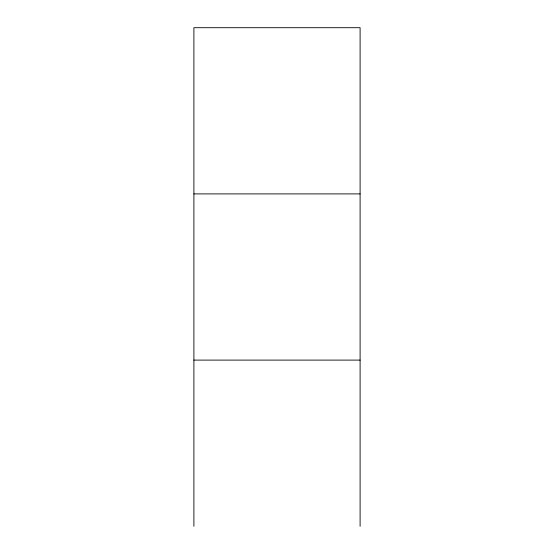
<?xml version="1.0" encoding="UTF-8"?>
<svg xmlns="http://www.w3.org/2000/svg" width="554" height="554" viewBox="0 0 554 554"><rect width="100%" height="100%" fill="white"/><g stroke="black" fill="none" stroke-linecap="round" stroke-linejoin="round"><path stroke-width="0.83" d="M193.9 193.9L360.1 193.9M193.9 360.1L360.1 360.1M360.1 526.3L360.1 27.7L193.9 27.7L193.9 526.3"/></g></svg>
